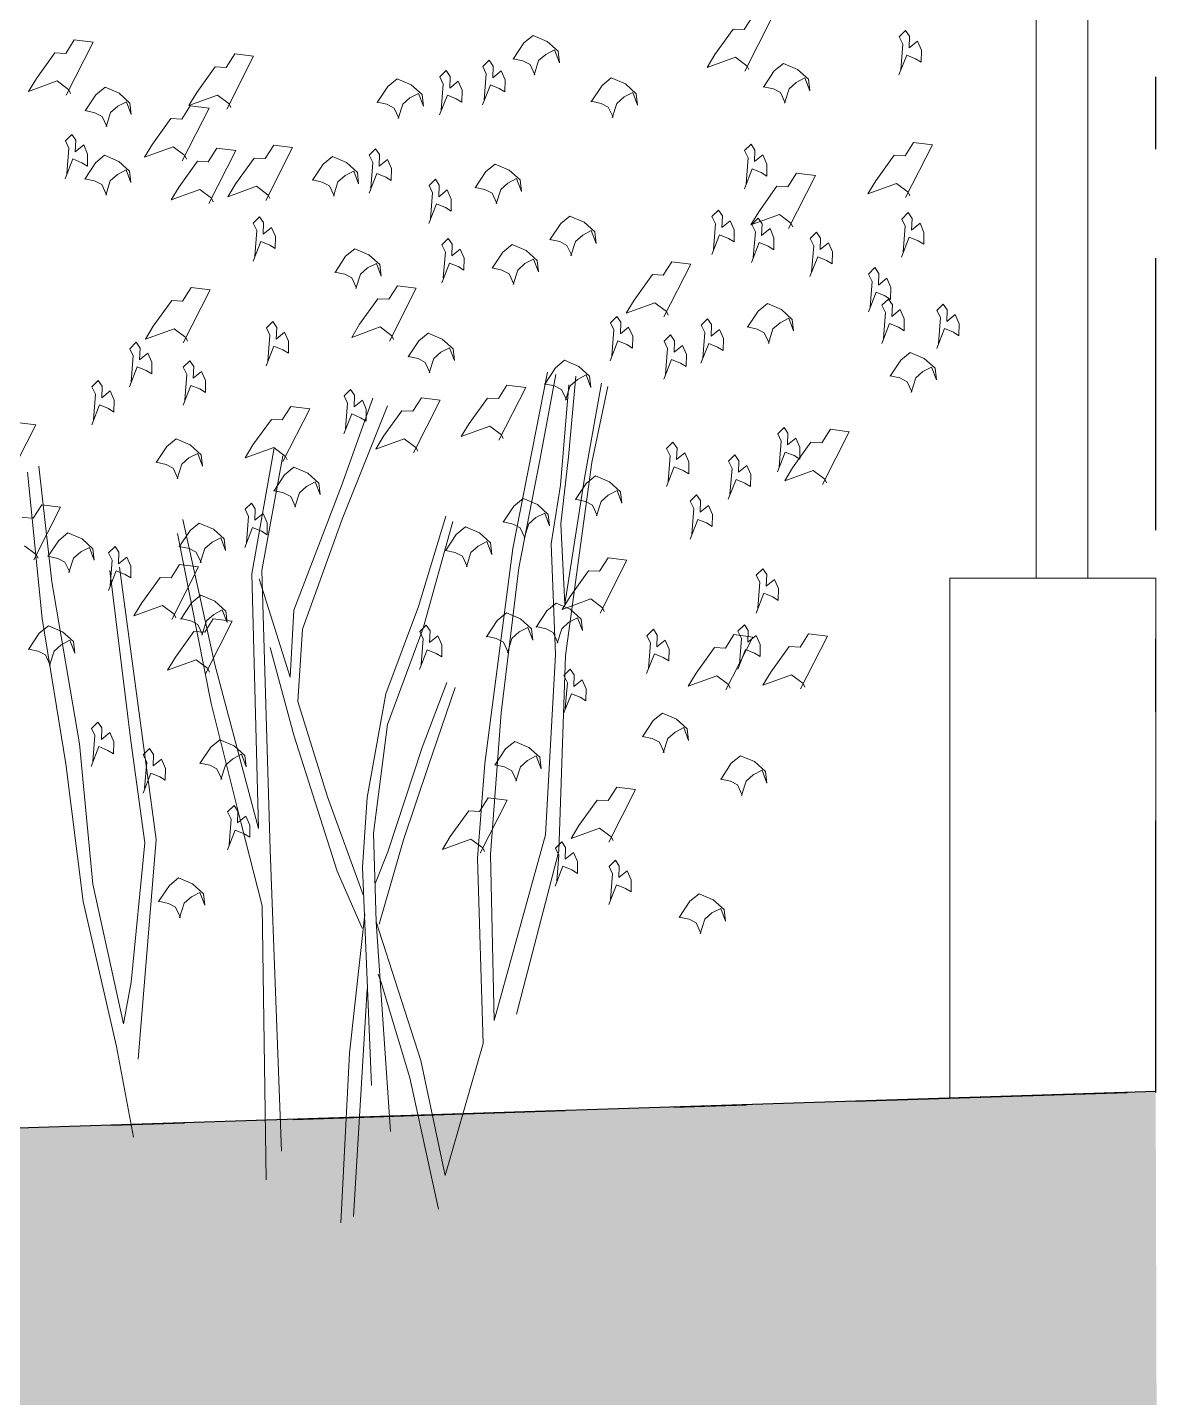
# Model space of a CAD drawing. Header units: millimetres. Extents: x 318905 to 439572, y -5133 to 105868.
# Drawn here: x 438150 to 439255, y -670 to 663 of the extents above; entities that cross this region are included whole.
import ezdxf

# ---------------------------------------------------------------- set-up
doc = ezdxf.new("R2010")
doc.units = ezdxf.units.MM
doc.header["$MEASUREMENT"] = 0
doc.linetypes.add('Axe', pattern=[546.805537, 264.583325, -105.833328, 70.555556, -105.833328])
doc.linetypes.add('Tiretet', pattern=[546.805537, 264.583325, -105.833328, 70.555556, -105.833328])
for name, color, linetype, lineweight in [('2D -  Dessin général_Stylo_No__1', 7, 'Continuous', 5), ('2D -  Dessin général_Stylo_No__141', 1, 'Continuous', 25), ('2D -  Dessin général_Stylo_No__21', 7, 'Continuous', 25), ('2D - Dessins placés (Géomètre)_Stylo_No__141', 1, 'Continuous', 25)]:
    doc.layers.add(name, color=color, linetype=linetype, lineweight=lineweight)
doc.layers.add('2D - Dessin général_Stylo_No__102', color=7, linetype='Continuous', lineweight=0, true_color=0xcccccc)
doc.layers.add('INTI_Agencement_Stylo_No__82', color=7, linetype='Continuous', lineweight=13, true_color=0xaaaaaa)

# ---------------------------------------------------------------- blocks, each defined once
blk = doc.blocks.new('haie[5]', base_point=(438117.3, -361.7))
at = {"layer": 'INTI_Agencement_Stylo_No__82', "linetype": 'Continuous'}
for p, q in [((438855.3, 673.8), (438847, 660.6)), ((438847.6, 620.1), (438873.7, 671.4)), ((438641.7, 655), (438632.7, 647.7)), ((438655.4, 649.2), (438641.7, 655)), ((438836.4, 661.1), (438818.5, 636.3)), ((438847, 660.6), (438836.4, 661.1)), ((439004, 659.7), (438997.7, 653.6)), ((438997.7, 653.6), (439001.2, 646.5)), ((439007.8, 654.1), (439004, 659.7)), ((439007.4, 642.8), (439007.8, 654.1)), ((438195.7, 650.7), (438187.3, 637.5)), ((438187.9, 596.9), (438214, 648.3)), ((438214, 648.3), (438195.7, 650.7)), ((438632.7, 647.7), (438622.3, 631.9)), ((438654.1, 636.5), (438662.6, 640.9)), ((438666, 639.6), (438655.4, 649.2)), ((438662.6, 640.9), (438667.3, 628.4)), ((438667.3, 628.4), (438666, 639.6)), ((439001.2, 646.5), (438999.2, 621.4)), ((439015.5, 649.4), (439007.4, 642.8)), ((439019.3, 640.6), (439015.5, 649.4)), ((439019.1, 628.9), (439019.3, 640.6)), ((438176.7, 638.1), (438158.8, 613.2)), ((438187.3, 637.5), (438176.7, 638.1)), ((438351.7, 637), (438343.3, 623.9)), ((438344, 583.3), (438370, 634.7)), ((438370, 634.7), (438351.7, 637)), ((438599.1, 630.8), (438592.9, 624.6)), ((438602.9, 625.1), (438599.1, 630.8)), ((438622.3, 631.9), (438622.3, 632.3)), ((438622.3, 632.3), (438631.9, 630.3)), ((438631.9, 630.3), (438638.8, 626.6)), ((438638.8, 626.6), (438643.4, 616.7)), ((438642.7, 616.3), (438647.1, 630.4)), ((438647.1, 630.4), (438654.1, 636.5)), ((438818.5, 636.3), (438810.9, 623.6)), ((438810.9, 623.6), (438838.7, 633.7)), ((438838.7, 633.7), (438850, 625.2)), ((438885.3, 627.7), (438876.3, 620.4)), ((438898.9, 621.9), (438885.3, 627.7)), ((438997.5, 616.6), (439005.1, 635.8)), ((439005.1, 635.8), (439013.7, 632.3)), ((439013.7, 632.3), (439019.1, 628.9)), ((438158.8, 613.2), (438151.2, 600.5)), ((438332.7, 624.5), (438314.9, 599.6)), ((438343.3, 623.9), (438332.7, 624.5)), ((438557.3, 620.7), (438551.1, 614.6)), ((438551.1, 614.6), (438554.5, 607.5)), ((438561.1, 615.1), (438557.3, 620.7)), ((438560.7, 603.8), (438561.1, 615.1)), ((438592.9, 624.6), (438596.3, 617.5)), ((438596.3, 617.5), (438594.3, 592.4)), ((438602.5, 613.8), (438602.9, 625.1)), ((438610.6, 620.4), (438602.5, 613.8)), ((438614.5, 611.6), (438610.6, 620.4)), ((438717.8, 613.6), (438708.8, 606.2)), ((438731.5, 607.8), (438717.8, 613.6)), ((438850, 625.2), (438851.7, 621.7)), ((438876.3, 620.4), (438865.8, 604.6)), ((438897.7, 609.1), (438906.1, 613.6)), ((438909.5, 612.3), (438898.9, 621.9)), ((438906.1, 613.6), (438910.8, 601.1)), ((438151.2, 600.5), (438179, 610.7)), ((438179, 610.7), (438190.3, 602.1)), ((438190.3, 602.1), (438192, 598.6)), ((438225.6, 604.6), (438216.6, 597.3)), ((438239.3, 598.8), (438225.6, 604.6)), ((438500.6, 605.4), (438490.2, 589.6)), ((438509.6, 612.8), (438500.6, 605.4)), ((438523.3, 607), (438509.6, 612.8)), ((438533.9, 597.4), (438523.3, 607)), ((438554.5, 607.5), (438552.5, 582.4)), ((438568.8, 610.4), (438560.7, 603.8)), ((438572.7, 601.6), (438568.8, 610.4)), ((438572.5, 589.9), (438572.7, 601.6)), ((438592.7, 587.6), (438600.2, 606.9)), ((438600.2, 606.9), (438608.9, 603.3)), ((438608.9, 603.3), (438614.3, 600)), ((438614.3, 600), (438614.5, 611.6)), ((438708.8, 606.2), (438698.4, 590.5)), ((438742.1, 598.2), (438731.5, 607.8)), ((438865.8, 604.6), (438865.8, 605)), ((438865.8, 605), (438875.4, 602.9)), ((438875.4, 602.9), (438882.4, 599.3)), ((438886.2, 589), (438890.7, 603)), ((438890.7, 603), (438897.7, 609.1)), ((438910.8, 601.1), (438909.5, 612.3)), ((438216.6, 597.3), (438206.2, 581.5)), ((438238, 586.1), (438246.5, 590.5)), ((438249.8, 589.2), (438239.3, 598.8)), ((438246.5, 590.5), (438251.1, 578)), ((438251.1, 578), (438249.8, 589.2)), ((438308.5, 586.6), (438300.1, 573.5)), ((438314.9, 599.6), (438307.2, 586.9)), ((438307.2, 586.9), (438335, 597)), ((438326.8, 584.3), (438308.5, 586.6)), ((438335, 597), (438346.3, 588.5)), ((438346.3, 588.5), (438348, 585)), ((438490.2, 589.6), (438490.2, 590.1)), ((438490.2, 590.1), (438499.7, 588)), ((438499.7, 588), (438506.7, 584.3)), ((438510.5, 574), (438515, 588)), ((438515, 588), (438522, 594.2)), ((438522, 594.2), (438530.5, 598.6)), ((438530.5, 598.6), (438535.1, 586.2)), ((438535.1, 586.2), (438533.9, 597.4)), ((438550.9, 577.6), (438558.4, 596.8)), ((438558.4, 596.8), (438567, 593.3)), ((438567, 593.3), (438572.5, 589.9)), ((438698.4, 590.5), (438698.4, 590.9)), ((438698.4, 590.9), (438707.9, 588.8)), ((438707.9, 588.8), (438714.9, 585.2)), ((438718.8, 574.9), (438723.2, 588.9)), ((438723.2, 588.9), (438730.2, 595.1)), ((438730.2, 595.1), (438738.7, 599.4)), ((438738.7, 599.4), (438743.4, 587)), ((438743.4, 587), (438742.1, 598.2)), ((438882.4, 599.3), (438887, 589.4)), ((438206.2, 581.5), (438206.2, 581.9)), ((438206.2, 581.9), (438215.7, 579.8)), ((438215.7, 579.8), (438222.7, 576.2)), ((438222.7, 576.2), (438227.3, 566.3)), ((438226.6, 565.9), (438231, 579.9)), ((438231, 579.9), (438238, 586.1)), ((438289.5, 574.1), (438271.6, 549.2)), ((438300.1, 573.5), (438289.5, 574.1)), ((438300.7, 533), (438326.8, 584.3)), ((438506.7, 584.3), (438511.3, 574.4)), ((438714.9, 585.2), (438719.5, 575.3)), ((438193.2, 558.7), (438187, 552.5)), ((438187, 552.5), (438190.4, 545.4)), ((438197.1, 553), (438193.2, 558.7)), ((438196.6, 541.8), (438197.1, 553)), ((438204.8, 548.4), (438196.6, 541.8)), ((438208.6, 539.5), (438204.8, 548.4)), ((438271.6, 549.2), (438264, 536.5)), ((438264, 536.5), (438291.8, 546.7)), ((438291.8, 546.7), (438303.1, 538.2)), ((438389.6, 548.2), (438381.3, 535.1)), ((438407.9, 545.9), (438389.6, 548.2)), ((438853.7, 549.1), (438847.4, 542.9)), ((438857.5, 543.4), (438853.7, 549.1)), ((439011.8, 550.9), (439003.4, 537.8)), ((439004, 497.2), (439030.1, 548.6)), ((439030.1, 548.6), (439011.8, 550.9)), ((438186.8, 515.5), (438194.3, 534.8)), ((438190.4, 545.4), (438188.4, 520.3)), ((438194.3, 534.8), (438203, 531.2)), ((438208.4, 527.9), (438208.6, 539.5)), ((438225.2, 538.4), (438216.2, 531)), ((438238.9, 532.5), (438225.2, 538.4)), ((438303.1, 538.2), (438304.8, 534.6)), ((438334.4, 545.2), (438326, 532.1)), ((438326.6, 491.5), (438352.7, 542.9)), ((438352.7, 542.9), (438334.4, 545.2)), ((438370.6, 535.6), (438352.8, 510.8)), ((438381.3, 535.1), (438370.6, 535.6)), ((438381.9, 494.5), (438407.9, 545.9)), ((438446.6, 537.2), (438437.6, 529.9)), ((438460.3, 531.4), (438446.6, 537.2)), ((438488.7, 544.6), (438482.5, 538.5)), ((438482.5, 538.5), (438485.9, 531.4)), ((438492.5, 539), (438488.7, 544.6)), ((438492.1, 527.7), (438492.5, 539)), ((438500.3, 534.4), (438492.1, 527.7)), ((438504.1, 525.5), (438500.3, 534.4)), ((438847.4, 542.9), (438850.9, 535.8)), ((438850.9, 535.8), (438848.9, 510.7)), ((438857.1, 532.2), (438857.5, 543.4)), ((438865.2, 538.8), (438857.1, 532.2)), ((438869.1, 529.9), (438865.2, 538.8)), ((438992.8, 538.4), (438974.9, 513.5)), ((439003.4, 537.8), (438992.8, 538.4)), ((438203, 531.2), (438208.4, 527.9)), ((438216.2, 531), (438205.8, 515.3)), ((438230.6, 513.6), (438237.6, 519.8)), ((438237.6, 519.8), (438246.1, 524.2)), ((438249.5, 523), (438238.9, 532.5)), ((438246.1, 524.2), (438250.8, 511.8)), ((438250.8, 511.8), (438249.5, 523)), ((438315.4, 532.6), (438297.5, 507.8)), ((438326, 532.1), (438315.4, 532.6)), ((438437.6, 529.9), (438427.2, 514.1)), ((438459, 518.6), (438467.5, 523.1)), ((438470.9, 521.8), (438460.3, 531.4)), ((438467.5, 523.1), (438472.1, 510.6)), ((438472.1, 510.6), (438470.9, 521.8)), ((438482.3, 501.5), (438489.8, 520.8)), ((438485.9, 531.4), (438483.9, 506.3)), ((438489.8, 520.8), (438498.5, 517.2)), ((438503.9, 513.9), (438504.1, 525.5)), ((438595.9, 522.6), (438585.5, 506.8)), ((438604.9, 529.9), (438595.9, 522.6)), ((438618.6, 524), (438604.9, 529.9)), ((438629.2, 514.4), (438618.6, 524)), ((438847.3, 505.9), (438854.8, 525.2)), ((438854.8, 525.2), (438863.4, 521.6)), ((438863.4, 521.6), (438868.9, 518.2)), ((438868.9, 518.2), (438869.1, 529.9)), ((438897.9, 520.9), (438889.6, 507.8)), ((438916.2, 518.6), (438897.9, 520.9)), ((438205.8, 515.3), (438205.8, 515.6)), ((438205.8, 515.6), (438215.3, 513.6)), ((438215.3, 513.6), (438222.3, 509.9)), ((438222.3, 509.9), (438226.9, 500)), ((438226.2, 499.6), (438230.6, 513.6)), ((438297.5, 507.8), (438289.9, 495.1)), ((438352.8, 510.8), (438345.1, 498)), ((438345.1, 498), (438372.9, 508.2)), ((438372.9, 508.2), (438384.2, 499.7)), ((438427.2, 514.1), (438427.2, 514.5)), ((438427.2, 514.5), (438436.7, 512.4)), ((438436.7, 512.4), (438443.7, 508.8)), ((438443.7, 508.8), (438448.3, 498.9)), ((438447.6, 498.5), (438452, 512.5)), ((438452, 512.5), (438459, 518.6)), ((438498.5, 517.2), (438503.9, 513.9)), ((438546.8, 515), (438540.6, 508.9)), ((438540.6, 508.9), (438544, 501.8)), ((438550.6, 509.4), (438546.8, 515)), ((438550.2, 498.1), (438550.6, 509.4)), ((438585.5, 506.8), (438585.5, 507.2)), ((438585.5, 507.2), (438595, 505.1)), ((438610.3, 505.1), (438617.3, 511.3)), ((438617.3, 511.3), (438625.8, 515.7)), ((438625.8, 515.7), (438630.5, 503.3)), ((438630.5, 503.3), (438629.2, 514.4)), ((438878.9, 508.3), (438861.1, 483.5)), ((438889.6, 507.8), (438878.9, 508.3)), ((438890.2, 467.2), (438916.2, 518.6)), ((438974.9, 513.5), (438967.3, 500.8)), ((438967.3, 500.8), (438995.1, 510.9)), ((438995.1, 510.9), (439006.4, 502.4)), ((438289.9, 495.1), (438317.7, 505.2)), ((438317.7, 505.2), (438329, 496.7)), ((438329, 496.7), (438330.7, 493.2)), ((438384.2, 499.7), (438385.9, 496.2)), ((438544, 501.8), (438542, 476.7)), ((438558.3, 504.7), (438550.2, 498.1)), ((438562.2, 495.8), (438558.3, 504.7)), ((438562, 484.2), (438562.2, 495.8)), ((438595, 505.1), (438602, 501.5)), ((438602, 501.5), (438606.6, 491.5)), ((438605.9, 491.1), (438610.3, 505.1)), ((439006.4, 502.4), (439008.1, 498.8)), ((438540.4, 471.9), (438547.9, 491.1)), ((438547.9, 491.1), (438556.6, 487.6)), ((438556.6, 487.6), (438562, 484.2)), ((438822, 485), (438815.7, 478.9)), ((438825.8, 479.4), (438822, 485)), ((438861.1, 483.5), (438853.4, 470.8)), ((438853.4, 470.8), (438881.2, 480.9)), ((438881.2, 480.9), (438892.5, 472.4)), ((439006.4, 482.6), (439000.2, 476.4)), ((439010.2, 476.9), (439006.4, 482.6)), ((438375.9, 478.5), (438369.7, 472.3)), ((438369.7, 472.3), (438373.1, 465.3)), ((438379.8, 472.9), (438375.9, 478.5)), ((438379.4, 461.6), (438379.8, 472.9)), ((438387.5, 468.2), (438379.4, 461.6)), ((438391.3, 459.3), (438387.5, 468.2)), ((438668.6, 472), (438658.2, 456.2)), ((438677.6, 479.3), (438668.6, 472)), ((438691.3, 473.4), (438677.6, 479.3)), ((438701.8, 463.8), (438691.3, 473.4)), ((438815.7, 478.9), (438819.2, 471.8)), ((438819.2, 471.8), (438817.2, 446.7)), ((438825.4, 468.1), (438825.8, 479.4)), ((438833.5, 474.7), (438825.4, 468.1)), ((438837.3, 465.9), (438833.5, 474.7)), ((438860.6, 477.3), (438854.4, 471.2)), ((438854.4, 471.2), (438857.9, 464.1)), ((438864.4, 471.8), (438860.6, 477.3)), ((438864, 460.5), (438864.4, 471.8)), ((438872.2, 467.1), (438864, 460.5)), ((438876, 458.2), (438872.2, 467.1)), ((438892.5, 472.4), (438894.2, 468.8)), ((439000.2, 476.4), (439003.6, 469.4)), ((439003.6, 469.4), (439001.6, 444.3)), ((439009.8, 465.7), (439010.2, 476.9)), ((439018, 472.3), (439009.8, 465.7)), ((439021.8, 463.4), (439018, 472.3)), ((438369.5, 435.4), (438377.1, 454.6)), ((438373.1, 465.3), (438371.1, 440.2)), ((438377.1, 454.6), (438385.7, 451.1)), ((438391.1, 447.7), (438391.3, 459.3)), ((438559.3, 457.6), (438553, 451.4)), ((438563.1, 451.9), (438559.3, 457.6)), ((438658.2, 456.2), (438658.1, 456.5)), ((438658.1, 456.5), (438667.7, 454.5)), ((438667.7, 454.5), (438674.7, 450.8)), ((438678.5, 440.5), (438683, 454.5)), ((438683, 454.5), (438690, 460.7)), ((438690, 460.7), (438698.4, 465.1)), ((438698.4, 465.1), (438703.1, 452.7)), ((438703.1, 452.7), (438701.8, 463.8)), ((438815.5, 441.9), (438823.1, 461.1)), ((438823.1, 461.1), (438831.7, 457.6)), ((438831.7, 457.6), (438837.2, 454.3)), ((438837.2, 454.3), (438837.3, 465.9)), ((438854.2, 434.2), (438861.7, 453.5)), ((438857.9, 464.1), (438855.8, 439)), ((438861.7, 453.5), (438870.4, 449.9)), ((438875.8, 446.5), (438876, 458.2)), ((438917.4, 463.6), (438911.2, 457.4)), ((438911.2, 457.4), (438914.6, 450.3)), ((438921.3, 457.9), (438917.4, 463.6)), ((438920.8, 446.6), (438921.3, 457.9)), ((438929, 453.2), (438920.8, 446.6)), ((438932.8, 444.4), (438929, 453.2)), ((439000, 439.4), (439007.5, 458.7)), ((439007.5, 458.7), (439016.2, 455.2)), ((439016.2, 455.2), (439021.6, 451.8)), ((439021.6, 451.8), (439021.8, 463.4)), ((438385.7, 451.1), (438391.1, 447.7)), ((438459.5, 440.2), (438449.2, 424.4)), ((438468.5, 447.5), (438459.5, 440.2)), ((438482.2, 441.7), (438468.5, 447.5)), ((438492.8, 432.1), (438482.2, 441.7)), ((438553, 451.4), (438556.5, 444.3)), ((438556.5, 444.3), (438554.5, 419.2)), ((438562.7, 440.6), (438563.1, 451.9)), ((438570.8, 447.2), (438562.7, 440.6)), ((438574.6, 438.4), (438570.8, 447.2)), ((438612.3, 444.2), (438601.9, 428.5)), ((438621.3, 451.6), (438612.3, 444.2)), ((438635, 445.8), (438621.3, 451.6)), ((438645.6, 436.2), (438635, 445.8)), ((438674.7, 450.8), (438679.3, 440.9)), ((438870.4, 449.9), (438875.8, 446.5)), ((438914.6, 450.3), (438912.6, 425.2)), ((438932.6, 432.7), (438932.8, 444.4)), ((438473.9, 422.8), (438480.9, 428.9)), ((438480.9, 428.9), (438489.4, 433.3)), ((438489.4, 433.3), (438494.1, 420.9)), ((438494.1, 420.9), (438492.8, 432.1)), ((438552.9, 414.4), (438560.4, 433.6)), ((438560.4, 433.6), (438569, 430.1)), ((438569, 430.1), (438574.5, 426.8)), ((438574.5, 426.8), (438574.6, 438.4)), ((438601.9, 428.5), (438601.9, 428.9)), ((438601.9, 428.9), (438611.5, 426.8)), ((438611.5, 426.8), (438618.4, 423.1)), ((438622.3, 412.8), (438626.8, 426.8)), ((438626.8, 426.8), (438633.8, 433)), ((438633.8, 433), (438642.3, 437.4)), ((438642.3, 437.4), (438646.9, 425)), ((438646.9, 425), (438645.6, 436.2)), ((438776.8, 434.9), (438768.4, 421.8)), ((438769, 381.2), (438795.1, 432.6)), ((438795.1, 432.6), (438776.8, 434.9)), ((438911, 420.4), (438918.5, 439.6)), ((438918.5, 439.6), (438927.2, 436.1)), ((438927.2, 436.1), (438932.6, 432.7)), ((438974.2, 429.1), (438968, 422.9)), ((438978, 423.4), (438974.2, 429.1)), ((438449.2, 424.4), (438449.1, 424.8)), ((438449.1, 424.8), (438458.7, 422.7)), ((438458.7, 422.7), (438465.6, 419.1)), ((438465.6, 419.1), (438470.2, 409.2)), ((438469.5, 408.7), (438473.9, 422.8)), ((438618.4, 423.1), (438623.1, 413.2)), ((438757.8, 422.3), (438739.9, 397.5)), ((438768.4, 421.8), (438757.8, 422.3)), ((438968, 422.9), (438971.4, 415.8)), ((438971.4, 415.8), (438969.4, 390.7)), ((438977.6, 412.2), (438978, 423.4)), ((438985.7, 418.8), (438977.6, 412.2)), ((438989.6, 409.9), (438985.7, 418.8)), ((438309.4, 409.7), (438301, 396.6)), ((438301.6, 356), (438327.7, 407.4)), ((438327.7, 407.4), (438309.4, 409.7)), ((438509.8, 411.4), (438501.5, 398.3)), ((438502.1, 357.7), (438528.1, 409.1)), ((438528.1, 409.1), (438509.8, 411.4)), ((438967.8, 386), (438975.3, 405.2)), ((438975.3, 405.2), (438983.9, 401.6)), ((438983.9, 401.6), (438989.4, 398.2)), ((438989.4, 398.2), (438989.6, 409.9)), ((438290.4, 397.1), (438272.5, 372.3)), ((438301, 396.6), (438290.4, 397.1)), ((438490.9, 398.8), (438473, 374)), ((438501.5, 398.3), (438490.9, 398.8)), ((438739.9, 397.5), (438732.3, 384.8)), ((438732.3, 384.8), (438760.1, 394.9)), ((438760.1, 394.9), (438771.4, 386.4)), ((438860.6, 386.9), (438850.2, 371.1)), ((438869.6, 394.2), (438860.6, 386.9)), ((438883.2, 388.3), (438869.6, 394.2)), ((438893.8, 378.8), (438883.2, 388.3)), ((438987.3, 398.6), (438981, 392.5)), ((438981, 392.5), (438984.5, 385.4)), ((438991.1, 393), (438987.3, 398.6)), ((438990.7, 381.7), (438991.1, 393)), ((438998.8, 388.3), (438990.7, 381.7)), ((439002.7, 379.4), (438998.8, 388.3)), ((439040.6, 393.7), (439034.4, 387.5)), ((439034.4, 387.5), (439037.8, 380.5)), ((439044.5, 388.1), (439040.6, 393.7)), ((439044.1, 376.8), (439044.5, 388.1)), ((438388.7, 376.6), (438382.5, 370.5)), ((438392.5, 371), (438388.7, 376.6)), ((438473, 374), (438465.4, 361.2)), ((438723.2, 381.7), (438717, 375.5)), ((438717, 375.5), (438720.4, 368.5)), ((438727, 376.1), (438723.2, 381.7)), ((438726.6, 364.8), (438727, 376.1)), ((438771.4, 386.4), (438773.1, 382.9)), ((438811.5, 379.3), (438805.2, 373.1)), ((438805.2, 373.1), (438808.7, 366.1)), ((438815.3, 373.7), (438811.5, 379.3)), ((438814.9, 362.4), (438815.3, 373.7)), ((438875, 369.5), (438881.9, 375.6)), ((438881.9, 375.6), (438890.4, 380)), ((438890.4, 380), (438895.1, 367.6)), ((438895.1, 367.6), (438893.8, 378.8)), ((438980.9, 355.5), (438988.4, 374.7)), ((438984.5, 385.4), (438982.5, 360.3)), ((438988.4, 374.7), (438997, 371.2)), ((439002.5, 367.8), (439002.7, 379.4)), ((439037.8, 380.5), (439035.8, 355.4)), ((439052.2, 383.4), (439044.1, 376.8)), ((439056, 374.5), (439052.2, 383.4)), ((439055.8, 362.9), (439056, 374.5)), ((438272.5, 372.3), (438264.9, 359.6)), ((438264.9, 359.6), (438292.7, 369.7)), ((438292.7, 369.7), (438304, 361.2)), ((438304, 361.2), (438305.7, 357.6)), ((438382.5, 370.5), (438385.9, 363.4)), ((438385.9, 363.4), (438383.9, 338.3)), ((438392.1, 359.7), (438392.5, 371)), ((438400.2, 366.3), (438392.1, 359.7)), ((438404.1, 357.5), (438400.2, 366.3)), ((438465.4, 361.2), (438493.1, 371.4)), ((438493.1, 371.4), (438504.5, 362.9)), ((438504.5, 362.9), (438506.2, 359.3)), ((438539.8, 365.4), (438530.7, 358)), ((438553.4, 359.5), (438539.8, 365.4)), ((438720.4, 368.5), (438718.4, 343.3)), ((438734.7, 371.3), (438726.6, 364.8)), ((438738.6, 362.5), (438734.7, 371.3)), ((438738.4, 350.9), (438738.6, 362.5)), ((438775.4, 363.7), (438769.2, 357.6)), ((438779.2, 358.1), (438775.4, 363.7)), ((438808.7, 366.1), (438806.7, 341)), ((438823, 369), (438814.9, 362.4)), ((438826.9, 360.2), (438823, 369)), ((438826.7, 348.5), (438826.9, 360.2)), ((438850.2, 371.1), (438850.1, 371.4)), ((438850.1, 371.4), (438859.7, 369.4)), ((438859.7, 369.4), (438866.6, 365.7)), ((438866.6, 365.7), (438871.2, 355.8)), ((438870.5, 355.4), (438875, 369.5)), ((438997, 371.2), (439002.5, 367.8)), ((439034.2, 350.6), (439041.7, 369.8)), ((439041.7, 369.8), (439050.4, 366.3)), ((439050.4, 366.3), (439055.8, 362.9)), ((438255.8, 356.5), (438249.6, 350.3)), ((438249.6, 350.3), (438253, 343.3)), ((438259.6, 350.8), (438255.8, 356.5)), ((438259.2, 339.6), (438259.6, 350.8)), ((438382.3, 333.5), (438389.8, 352.7)), ((438389.8, 352.7), (438398.5, 349.2)), ((438398.5, 349.2), (438403.9, 345.9)), ((438403.9, 345.9), (438404.1, 357.5)), ((438530.7, 358), (438520.4, 342.3)), ((438545.2, 340.7), (438552.2, 346.8)), ((438552.2, 346.8), (438560.6, 351.2)), ((438564, 350), (438553.4, 359.5)), ((438560.6, 351.2), (438565.3, 338.8)), ((438565.3, 338.8), (438564, 350)), ((438716.8, 338.5), (438724.3, 357.8)), ((438724.3, 357.8), (438733, 354.3)), ((438733, 354.3), (438738.4, 350.9)), ((438769.2, 357.6), (438772.6, 350.5)), ((438772.6, 350.5), (438770.6, 325.4)), ((438778.8, 346.8), (438779.2, 358.1)), ((438786.9, 353.4), (438778.8, 346.8)), ((438790.8, 344.6), (438786.9, 353.4)), ((438805, 336.2), (438812.6, 355.4)), ((438812.6, 355.4), (438821.2, 351.9)), ((438821.2, 351.9), (438826.7, 348.5)), ((439008.4, 346.6), (438999.3, 339.3)), ((439022.1, 340.8), (439008.4, 346.6)), ((438253, 343.3), (438251, 318.1)), ((438267.3, 346.1), (438259.2, 339.6)), ((438271.2, 337.3), (438267.3, 346.1)), ((438271, 325.7), (438271.2, 337.3)), ((438308, 338.5), (438301.7, 332.4)), ((438311.8, 332.9), (438308, 338.5)), ((438520.4, 342.3), (438520.3, 342.6)), ((438520.3, 342.6), (438529.9, 340.6)), ((438529.9, 340.6), (438536.9, 337)), ((438536.9, 337), (438541.5, 327)), ((438540.7, 326.7), (438545.2, 340.7)), ((438672.4, 339), (438663.4, 331.6)), ((438686.1, 333.1), (438672.4, 339)), ((438769, 320.6), (438776.5, 339.8)), ((438776.5, 339.8), (438785.2, 336.3)), ((438785.2, 336.3), (438790.6, 333)), ((438790.6, 333), (438790.8, 344.6)), ((438999.3, 339.3), (438989, 323.5)), ((439032.6, 331.2), (439022.1, 340.8)), ((438249.4, 313.3), (438256.9, 332.5)), ((438256.9, 332.5), (438265.5, 329)), ((438265.5, 329), (438271, 325.7)), ((438301.7, 332.4), (438305.2, 325.3)), ((438305.2, 325.3), (438303.2, 300.2)), ((438311.4, 321.6), (438311.8, 332.9)), ((438319.5, 328.2), (438311.4, 321.6)), ((438323.4, 319.3), (438319.5, 328.2)), ((438655.7, 327.4), (438622.2, 155.9)), ((438648.6, 243.5), (438664, 325.1)), ((438663.4, 331.6), (438653.1, 315.8)), ((438676.2, 245), (438683.4, 323.5)), ((438677.9, 314.2), (438684.8, 320.4)), ((438684.8, 320.4), (438693.3, 324.8)), ((438696.7, 323.5), (438686.1, 333.1)), ((438693.3, 324.8), (438698, 312.4)), ((438698, 312.4), (438696.7, 323.5)), ((438989, 323.5), (438989, 323.9)), ((438989, 323.9), (438998.5, 321.8)), ((438998.5, 321.8), (439005.5, 318.2)), ((439009.3, 307.8), (439013.8, 321.9)), ((439013.8, 321.9), (439020.8, 328)), ((439020.8, 328), (439029.3, 332.4)), ((439029.3, 332.4), (439033.9, 320)), ((439033.9, 320), (439032.6, 331.2)), ((438219, 319.5), (438212.8, 313.3)), ((438212.8, 313.3), (438216.2, 306.2)), ((438222.8, 313.8), (438219, 319.5)), ((438222.4, 302.5), (438222.8, 313.8)), ((438230.5, 309.2), (438222.4, 302.5)), ((438234.4, 300.3), (438230.5, 309.2)), ((438301.6, 295.4), (438309.1, 314.6)), ((438309.1, 314.6), (438317.7, 311.1)), ((438317.7, 311.1), (438323.2, 307.7)), ((438323.2, 307.7), (438323.4, 319.3)), ((438464.2, 310.6), (438458, 304.5)), ((438468.1, 305), (438464.2, 310.6)), ((438616.3, 314.9), (438608, 301.8)), ((438608.6, 261.2), (438634.6, 312.6)), ((438634.6, 312.6), (438616.3, 314.9)), ((438653.1, 315.8), (438653, 316.2)), ((438653, 316.2), (438662.6, 314.1)), ((438662.6, 314.1), (438669.5, 310.5)), ((438676.6, 315), (438668.3, 217.6)), ((438669.5, 310.5), (438674.1, 300.6)), ((438673.4, 300.2), (438677.9, 314.2)), ((438708.3, 316.7), (438691.7, 224.3)), ((438698.8, 239.6), (438714.6, 313.5)), ((439005.5, 318.2), (439010.1, 308.3)), ((438212.6, 276.3), (438220.1, 295.6)), ((438216.2, 306.2), (438214.2, 281.1)), ((438220.1, 295.6), (438228.8, 292)), ((438234.2, 288.7), (438234.4, 300.3)), ((438406.3, 294.2), (438397.9, 281.1)), ((438424.6, 291.9), (438406.3, 294.2)), ((438486.1, 302.1), (438455.6, 216.9)), ((438456, 184.6), (438500.1, 294.8)), ((438458, 304.5), (438461.4, 297.4)), ((438461.4, 297.4), (438459.4, 272.3)), ((438467.7, 293.7), (438468.1, 305)), ((438475.8, 300.3), (438467.7, 293.7)), ((438479.6, 291.4), (438475.8, 300.3)), ((438533.3, 302.6), (438524.9, 289.5)), ((438525.5, 248.9), (438551.5, 300.3)), ((438551.5, 300.3), (438533.3, 302.6)), ((438597.3, 302.3), (438579.5, 277.5)), ((438608, 301.8), (438597.3, 302.3)), ((438228.8, 292), (438234.2, 288.7)), ((438387.3, 281.6), (438369.4, 256.8)), ((438397.9, 281.1), (438387.3, 281.6)), ((438398.5, 240.5), (438424.6, 291.9)), ((438457.8, 267.5), (438465.4, 286.8)), ((438465.4, 286.8), (438474, 283.2)), ((438474, 283.2), (438479.4, 279.8)), ((438479.4, 279.8), (438479.6, 291.4)), ((438514.3, 290), (438496.4, 265.2)), ((438524.9, 289.5), (438514.3, 290)), ((438132.2, 224.7), (438158.2, 276.1)), ((438158.2, 276.1), (438139.9, 278.4)), ((438579.5, 277.5), (438571.8, 264.8)), ((438571.8, 264.8), (438599.6, 274.9)), ((438599.6, 274.9), (438610.9, 266.4)), ((438885.8, 273.7), (438879.6, 267.6)), ((438879.6, 267.6), (438883, 260.5)), ((438889.6, 268.1), (438885.8, 273.7)), ((438889.2, 256.8), (438889.6, 268.1)), ((438930.9, 271.9), (438922.5, 258.8)), ((438923.2, 218.2), (438949.2, 269.6)), ((438949.2, 269.6), (438930.9, 271.9)), ((438285.8, 255.2), (438275.4, 239.5)), ((438294.8, 262.6), (438285.8, 255.2)), ((438308.5, 256.7), (438294.8, 262.6)), ((438319, 247.2), (438308.5, 256.7)), ((438369.4, 256.8), (438361.8, 244.1)), ((438361.8, 244.1), (438389.6, 254.2)), ((438390.1, 253.8), (438368.4, 131.4)), ((438389.6, 254.2), (438400.9, 245.6)), ((438496.4, 265.2), (438488.8, 252.5)), ((438488.8, 252.5), (438516.5, 262.6)), ((438516.5, 262.6), (438527.8, 254.1)), ((438527.8, 254.1), (438529.6, 250.6)), ((438610.9, 266.4), (438612.7, 262.8)), ((438777.8, 259.3), (438771.6, 253.2)), ((438771.6, 253.2), (438775.1, 246.1)), ((438781.7, 253.7), (438777.8, 259.3)), ((438781.3, 242.5), (438781.7, 253.7)), ((438883, 260.5), (438881, 235.4)), ((438897.3, 263.4), (438889.2, 256.8)), ((438911.9, 259.4), (438894, 234.5)), ((438901.2, 254.6), (438897.3, 263.4)), ((438901, 242.9), (438901.2, 254.6)), ((438922.5, 258.8), (438911.9, 259.4)), ((438275.4, 239.5), (438275.4, 239.9)), ((438275.4, 239.9), (438284.9, 237.8)), ((438300.2, 237.9), (438307.2, 244)), ((438307.2, 244), (438315.7, 248.4)), ((438315.7, 248.4), (438320.3, 236)), ((438320.3, 236), (438319, 247.2)), ((438378, 134.6), (438398.5, 246.2)), ((438400.9, 245.6), (438402.6, 242.1)), ((438628, 137.3), (438648.6, 243.5)), ((438668.8, 179.9), (438676.2, 245)), ((438775.1, 246.1), (438773, 221)), ((438789.4, 249.1), (438781.3, 242.5)), ((438793.2, 240.2), (438789.4, 249.1)), ((438793.1, 228.6), (438793.2, 240.2)), ((438838, 247), (438831.7, 240.9)), ((438831.7, 240.9), (438835.2, 233.8)), ((438841.8, 241.4), (438838, 247)), ((438841.4, 230.1), (438841.8, 241.4)), ((438879.4, 230.6), (438886.9, 249.8)), ((438886.9, 249.8), (438895.5, 246.3)), ((438895.5, 246.3), (438901, 242.9)), ((438150.1, 230.1), (438164.5, 88)), ((438173.7, 123.6), (438161.1, 236)), ((438284.9, 237.8), (438291.9, 234.1)), ((438291.9, 234.1), (438296.5, 224.2)), ((438295.7, 223.8), (438300.2, 237.9)), ((438400.1, 227.6), (438389.7, 211.8)), ((438409.1, 235), (438400.1, 227.6)), ((438422.8, 229.1), (438409.1, 235)), ((438433.3, 219.5), (438422.8, 229.1)), ((438673.4, 51.9), (438698.8, 239.6)), ((438702.5, 226.6), (438693.5, 219.2)), ((438716.2, 220.7), (438702.5, 226.6)), ((438771.4, 216.2), (438779, 235.5)), ((438779, 235.5), (438787.6, 231.9)), ((438787.6, 231.9), (438793.1, 228.6)), ((438835.2, 233.8), (438833.2, 208.7)), ((438849.5, 236.7), (438841.4, 230.1)), ((438853.4, 227.8), (438849.5, 236.7)), ((438853.2, 216.2), (438853.4, 227.8)), ((438894, 234.5), (438886.4, 221.8)), ((438886.4, 221.8), (438914.2, 231.9)), ((438914.2, 231.9), (438925.5, 223.4)), ((438455.6, 216.9), (438409, 95.9)), ((438414.5, 210.2), (438421.5, 216.4)), ((438421.5, 216.4), (438430, 220.8)), ((438430, 220.8), (438434.6, 208.4)), ((438434.6, 208.4), (438433.3, 219.5)), ((438668.3, 217.6), (438659.4, 160.6)), ((438691.7, 224.3), (438672.7, 102)), ((438693.5, 219.2), (438683.1, 203.5)), ((438726.8, 211.1), (438716.2, 220.7)), ((438831.6, 203.9), (438839.1, 223.1)), ((438839.1, 223.1), (438847.7, 219.6)), ((438847.7, 219.6), (438853.2, 216.2)), ((438925.5, 223.4), (438927.2, 219.9)), ((438367.9, 200.2), (438361.7, 194.1)), ((438371.7, 194.6), (438367.9, 200.2)), ((438389.7, 211.8), (438389.7, 212.3)), ((438389.7, 212.3), (438399.2, 210.2)), ((438399.2, 210.2), (438406.1, 206.5)), ((438406.1, 206.5), (438410.8, 196.6)), ((438410, 196.2), (438414.5, 210.2)), ((438632.2, 204.6), (438623.2, 197.3)), ((438645.9, 198.8), (438632.2, 204.6)), ((438683.1, 203.5), (438683.1, 203.9)), ((438683.1, 203.9), (438692.6, 201.8)), ((438692.6, 201.8), (438699.6, 198.1)), ((438703.4, 187.9), (438707.9, 201.8)), ((438707.9, 201.8), (438714.9, 208)), ((438714.9, 208), (438723.4, 212.4)), ((438723.4, 212.4), (438728.1, 200)), ((438728.1, 200), (438726.8, 211.1)), ((438800.8, 208.2), (438794.5, 202)), ((438794.5, 202), (438798, 195)), ((438804.6, 202.6), (438800.8, 208.2)), ((438804.2, 191.3), (438804.6, 202.6)), ((438164.1, 198.6), (438155.7, 185.5)), ((438156.4, 144.9), (438182.4, 196.2)), ((438182.4, 196.2), (438164.1, 198.6)), ((438361.7, 194.1), (438365.1, 187)), ((438365.1, 187), (438363.1, 161.9)), ((438371.3, 183.4), (438371.7, 194.6)), ((438379.4, 189.9), (438371.3, 183.4)), ((438383.3, 181.1), (438379.4, 189.9)), ((438556.8, 187.3), (438530.5, 99.7)), ((438623.2, 197.3), (438612.8, 181.5)), ((438644.6, 186), (438653.1, 190.4)), ((438656.4, 189.2), (438645.9, 198.8)), ((438653.1, 190.4), (438657.8, 178)), ((438657.8, 178), (438656.4, 189.2)), ((438699.6, 198.1), (438704.2, 188.2)), ((438798, 195), (438796, 169.8)), ((438812.3, 197.9), (438804.2, 191.3)), ((438816.1, 189), (438812.3, 197.9)), ((438815.9, 177.4), (438816.1, 189)), ((438155.7, 185.5), (438145.1, 186)), ((438308.2, 173.4), (438297.8, 157.6)), ((438332.3, 43.2), (438301.3, 184.3)), ((438317.2, 180.7), (438308.2, 173.4)), ((438330.9, 174.8), (438317.2, 180.7)), ((438341.5, 165.3), (438330.9, 174.8)), ((438361.5, 157.1), (438369, 176.3)), ((438369, 176.3), (438377.6, 172.8)), ((438383.1, 169.4), (438383.3, 181.1)), ((438417.5, 77.4), (438456, 184.6)), ((438534.9, 78.4), (438563.8, 182.3)), ((438576, 176.9), (438567, 169.6)), ((438589.7, 171.1), (438576, 176.9)), ((438612.8, 181.5), (438612.8, 181.9)), ((438612.8, 181.9), (438622.4, 179.8)), ((438622.4, 179.8), (438629.3, 176.2)), ((438629.3, 176.2), (438633.9, 166.3)), ((438633.2, 165.9), (438637.6, 179.9)), ((438637.6, 179.9), (438644.6, 186)), ((438672.7, 102), (438668.8, 179.9)), ((438794.4, 165.1), (438801.9, 184.3)), ((438801.9, 184.3), (438810.5, 180.8)), ((438810.5, 180.8), (438815.9, 177.4)), ((438180.5, 163.9), (438170.1, 148.1)), ((438189.5, 171.2), (438180.5, 163.9)), ((438203.2, 165.4), (438189.5, 171.2)), ((438213.8, 155.8), (438203.2, 165.4)), ((438296, 170.6), (438328.7, 5.3)), ((438322.7, 156), (438329.7, 162.1)), ((438329.7, 162.1), (438338.2, 166.5)), ((438338.2, 166.5), (438342.8, 154.1)), ((438342.8, 154.1), (438341.5, 165.3)), ((438377.6, 172.8), (438383.1, 169.4)), ((438567, 169.6), (438556.6, 153.8)), ((438588.4, 158.4), (438596.9, 162.8)), ((438600.2, 161.5), (438589.7, 171.1)), ((438596.9, 162.8), (438601.5, 150.3)), ((438601.5, 150.3), (438600.2, 161.5)), ((438659.4, 160.6), (438663.7, 53)), ((438147.4, 158.6), (438158.7, 150.1)), ((438158.7, 150.1), (438160.4, 146.6)), ((438170.1, 148.1), (438170.1, 148.5)), ((438170.1, 148.5), (438179.7, 146.4)), ((438194.9, 146.5), (438201.9, 152.6)), ((438201.9, 152.6), (438210.4, 157.1)), ((438210.4, 157.1), (438215.1, 144.6)), ((438215.1, 144.6), (438213.8, 155.8)), ((438235.3, 158), (438229, 151.9)), ((438229, 151.9), (438232.5, 144.8)), ((438239.1, 152.4), (438235.3, 158)), ((438238.7, 141.2), (438239.1, 152.4)), ((438246.8, 147.7), (438238.7, 141.2)), ((438250.7, 138.9), (438246.8, 147.7)), ((438297.8, 157.6), (438297.8, 158)), ((438297.8, 158), (438307.4, 155.9)), ((438307.4, 155.9), (438314.3, 152.3)), ((438314.3, 152.3), (438318.9, 142.3)), ((438318.2, 142), (438322.7, 156)), ((438556.6, 153.8), (438556.6, 154.2)), ((438556.6, 154.2), (438566.1, 152.1)), ((438566.1, 152.1), (438573.1, 148.5)), ((438573.1, 148.5), (438577.7, 138.6)), ((438577, 138.2), (438581.4, 152.2)), ((438581.4, 152.2), (438588.4, 158.4)), ((438622.2, 155.9), (438594.8, -53.1)), ((438714.7, 146.9), (438706.3, 133.8)), ((438733, 144.5), (438714.7, 146.9)), ((438179.7, 146.4), (438186.6, 142.8)), ((438186.6, 142.8), (438191.2, 132.9)), ((438190.5, 132.5), (438194.9, 146.5)), ((438228.9, 115), (438236.4, 134.2)), ((438230.2, 134.7), (438250.5, -31.2)), ((438232.5, 144.8), (438230.5, 119.7)), ((438236.4, 134.2), (438245.1, 130.6)), ((438275.4, -126.9), (438239.8, 137.9)), ((438250.5, 127.3), (438250.7, 138.9)), ((438298.1, 140.5), (438289.8, 127.4)), ((438290.4, 86.8), (438316.4, 138.2)), ((438316.4, 138.2), (438298.1, 140.5)), ((438386, -137.1), (438378, 134.6)), ((438610.7, -3.7), (438628, 137.3)), ((438695.6, 134.3), (438677.8, 109.4)), ((438706.3, 133.8), (438695.6, 134.3)), ((438706.9, 93.2), (438733, 144.5)), ((438865.1, 136.3), (438858.8, 130.2)), ((438868.9, 130.8), (438865.1, 136.3)), ((438200.8, -33.9), (438173.7, 123.6)), ((438245.1, 130.6), (438250.5, 127.3)), ((438279.1, 127.9), (438261.3, 103.1)), ((438289.8, 127.4), (438279.1, 127.9)), ((438368.4, 131.4), (438374.7, -116.2)), ((438405.7, 31), (438375.4, 126.4)), ((438858.8, 130.2), (438862.3, 123.1)), ((438862.3, 123.1), (438860.2, 98)), ((438868.5, 119.5), (438868.9, 130.8)), ((438876.6, 126), (438868.5, 119.5)), ((438880.4, 117.2), (438876.6, 126)), ((438318.7, 110.5), (438309.7, 103.2)), ((438332.4, 104.7), (438318.7, 110.5)), ((438677.8, 109.4), (438670.2, 96.7)), ((438670.2, 96.7), (438698, 106.9)), ((438698, 106.9), (438709.3, 98.4)), ((438858.6, 93.2), (438866.2, 112.5)), ((438866.2, 112.5), (438874.8, 108.9)), ((438874.8, 108.9), (438880.2, 105.5)), ((438880.2, 105.5), (438880.4, 117.2)), ((438261.3, 103.1), (438253.6, 90.4)), ((438253.6, 90.4), (438281.4, 100.5)), ((438281.4, 100.5), (438292.7, 92)), ((438309.7, 103.2), (438299.4, 87.4)), ((438331.2, 91.9), (438339.6, 96.3)), ((438343, 95.1), (438332.4, 104.7)), ((438339.6, 96.3), (438344.3, 83.9)), ((438344.3, 83.9), (438343, 95.1)), ((438409, 95.9), (438405.7, 31)), ((438530.5, 99.7), (438498.5, 14.5)), ((438615.8, 93.3), (438606.8, 86.1)), ((438629.5, 87.5), (438615.8, 93.3)), ((438655.2, 95.4), (438644.8, 79.6)), ((438664.2, 102.7), (438655.2, 95.4)), ((438677.9, 96.9), (438664.2, 102.7)), ((438688.5, 87.3), (438677.9, 96.9)), ((438709.3, 98.4), (438711, 94.8)), ((438170.6, 80.9), (438161.6, 73.6)), ((438164.5, 88), (438187.3, -53.5)), ((438184.3, 75.1), (438170.6, 80.9)), ((438292.7, 92), (438294.4, 88.4)), ((438299.4, 87.4), (438299.4, 87.8)), ((438299.4, 87.8), (438308.9, 85.7)), ((438308.9, 85.7), (438315.8, 82.1)), ((438315.8, 82.1), (438320.4, 72.2)), ((438319.7, 71.8), (438324.1, 85.8)), ((438330.8, 87.7), (438322.5, 74.6)), ((438323.1, 34), (438349.1, 85.4)), ((438324.1, 85.8), (438331.2, 91.9)), ((438349.1, 85.4), (438330.8, 87.7)), ((438537.8, 81.4), (438531.6, 75.2)), ((438541.6, 75.8), (438537.8, 81.4)), ((438606.8, 86.1), (438596.4, 70.2)), ((438640.1, 77.9), (438629.5, 87.5)), ((438644.8, 79.6), (438644.8, 80)), ((438644.8, 80), (438654.4, 77.9)), ((438669.6, 78), (438676.6, 84.2)), ((438676.6, 84.2), (438685.1, 88.5)), ((438685.1, 88.5), (438689.8, 76.1)), ((438689.8, 76.1), (438688.5, 87.3)), ((438847.2, 81.8), (438841, 75.6)), ((438851, 76.1), (438847.2, 81.8)), ((438161.6, 73.6), (438151.2, 57.8)), ((438183, 62.4), (438191.5, 66.7)), ((438194.9, 65.5), (438184.3, 75.1)), ((438191.5, 66.7), (438196.2, 54.3)), ((438311.8, 75.2), (438294, 50.3)), ((438322.5, 74.6), (438311.8, 75.2)), ((438413, 7.1), (438417.5, 77.4)), ((438500.3, -15.1), (438534.9, 78.4)), ((438531.6, 75.2), (438535, 68.2)), ((438535, 68.2), (438533, 43.1)), ((438541.2, 64.5), (438541.6, 75.8)), ((438549.3, 71.1), (438541.2, 64.5)), ((438553.2, 62.3), (438549.3, 71.1)), ((438596.4, 70.2), (438596.4, 70.6)), ((438596.4, 70.6), (438606, 68.6)), ((438606, 68.6), (438612.9, 64.9)), ((438616.8, 54.6), (438621.2, 68.6)), ((438621.2, 68.6), (438628.2, 74.8)), ((438628.2, 74.8), (438636.7, 79.2)), ((438636.7, 79.2), (438641.4, 66.7)), ((438641.4, 66.7), (438640.1, 77.9)), ((438654.4, 77.9), (438661.3, 74.3)), ((438661.3, 74.3), (438665.9, 64.4)), ((438665.2, 64), (438669.6, 78)), ((438758.7, 77.4), (438752.4, 71.2)), ((438752.4, 71.2), (438755.9, 64.1)), ((438762.5, 71.8), (438758.7, 77.4)), ((438762.1, 60.5), (438762.5, 71.8)), ((438770.2, 67), (438762.1, 60.5)), ((438774, 58.2), (438770.2, 67)), ((438837.1, 72.2), (438828.7, 59.1)), ((438829.3, 18.5), (438855.4, 69.9)), ((438855.4, 69.9), (438837.1, 72.2)), ((438841, 75.6), (438844.4, 68.6)), ((438844.4, 68.6), (438842.4, 43.4)), ((438850.6, 64.9), (438851, 76.1)), ((438858.7, 71.5), (438850.6, 64.9)), ((438862.6, 62.6), (438858.7, 71.5)), ((438909.7, 73.1), (438901.3, 60.1)), ((438901.9, 19.5), (438928, 70.8)), ((438928, 70.8), (438909.7, 73.1)), ((438151.2, 57.8), (438151.2, 58.2)), ((438151.2, 58.2), (438160.7, 56.1)), ((438160.7, 56.1), (438167.7, 52.5)), ((438171.6, 42.2), (438176, 56.2)), ((438176, 56.2), (438183, 62.4)), ((438196.2, 54.3), (438194.9, 65.5)), ((438409.3, -25.4), (438386, 59.6)), ((438531.4, 38.3), (438538.9, 57.5)), ((438538.9, 57.5), (438547.5, 54)), ((438547.5, 54), (438553, 50.6)), ((438553, 50.6), (438553.2, 62.3)), ((438612.9, 64.9), (438617.5, 55)), ((438752.2, 34.3), (438759.8, 53.5)), ((438755.9, 64.1), (438753.9, 39)), ((438759.8, 53.5), (438768.4, 50)), ((438773.9, 46.6), (438774, 58.2)), ((438818.1, 59.7), (438800.2, 34.8)), ((438828.7, 59.1), (438818.1, 59.7)), ((438840.8, 38.7), (438848.3, 57.9)), ((438848.3, 57.9), (438856.9, 54.3)), ((438856.9, 54.3), (438862.4, 51)), ((438862.4, 51), (438862.6, 62.6)), ((438890.7, 60.6), (438872.8, 35.8)), ((438901.3, 60.1), (438890.7, 60.6)), ((438167.7, 52.5), (438172.3, 42.6)), ((438294, 50.3), (438286.3, 37.6)), ((438286.3, 37.6), (438314.1, 47.7)), ((438314.1, 47.7), (438325.4, 39.2)), ((438374.7, -116.2), (438332.3, 43.2)), ((438663.7, 53), (438653.8, -122.6)), ((438666.7, -138.4), (438673.4, 51.9)), ((438768.4, 50), (438773.9, 46.6)), ((438325.4, 39.2), (438327.2, 35.7)), ((438677.9, 38.7), (438671.7, 32.6)), ((438671.7, 32.6), (438675.1, 25.5)), ((438681.7, 33.1), (438677.9, 38.7)), ((438681.3, 21.8), (438681.7, 33.1)), ((438689.4, 28.4), (438681.3, 21.8)), ((438693.3, 19.6), (438689.4, 28.4)), ((438800.2, 34.8), (438792.6, 22.1)), ((438792.6, 22.1), (438820.4, 32.2)), ((438820.4, 32.2), (438831.7, 23.7)), ((438872.8, 35.8), (438865.2, 23)), ((438865.2, 23), (438893, 33.2)), ((438893, 33.2), (438904.3, 24.6)), ((438498.5, 14.5), (438480.6, -86.2)), ((438557.8, 25.7), (438533.8, -37.5)), ((438539.6, -56.1), (438566.1, 20.8)), ((438671.5, -4.4), (438679, 14.8)), ((438675.1, 25.5), (438673.1, 0.4)), ((438679, 14.8), (438687.6, 11.3)), ((438693.1, 8), (438693.3, 19.6)), ((438831.7, 23.7), (438833.4, 20.1)), ((438904.3, 24.6), (438906, 21.1)), ((438328.7, 5.3), (438358, -111.6)), ((438441.9, -85.6), (438413, 7.1)), ((438687.6, 11.3), (438693.1, 8)), ((438218.6, -12.8), (438212.4, -18.9)), ((438222.4, -18.5), (438218.6, -12.8)), ((438600.2, -141.7), (438610.7, -3.7)), ((438758.4, -11.3), (438748.1, -27.1)), ((438767.5, -4), (438758.4, -11.3)), ((438781.2, -9.9), (438767.5, -4)), ((438791.7, -19.5), (438781.2, -9.9)), ((438212.4, -18.9), (438215.8, -26)), ((438215.8, -26), (438213.8, -51.1)), ((438222, -29.7), (438222.4, -18.5)), ((438230.1, -23.1), (438222, -29.7)), ((438234, -32), (438230.1, -23.1)), ((438451.2, -157.8), (438409.3, -25.4)), ((438486.6, -120.9), (438500.3, -15.1)), ((438772.9, -28.7), (438779.9, -22.6)), ((438779.9, -22.6), (438788.4, -18.2)), ((438788.4, -18.2), (438793, -30.6)), ((438793, -30.6), (438791.7, -19.5)), ((438213.8, -170.6), (438200.8, -33.9)), ((438212.2, -55.9), (438219.7, -36.7)), ((438219.7, -36.7), (438228.4, -40.3)), ((438233.8, -43.6), (438234, -32)), ((438250.5, -31.2), (438264.3, -130.2)), ((438268.9, -38.6), (438262.7, -44.8)), ((438272.8, -44.3), (438268.9, -38.6)), ((438328.3, -37.3), (438317.9, -53.1)), ((438337.3, -30), (438328.3, -37.3)), ((438351, -35.8), (438337.3, -30)), ((438361.6, -45.4), (438351, -35.8)), ((438533.8, -37.5), (438500.7, -139)), ((438615, -38.9), (438604.6, -54.7)), ((438624, -31.6), (438615, -38.9)), ((438637.7, -37.5), (438624, -31.6)), ((438648.2, -47.1), (438637.7, -37.5)), ((438748.1, -27.1), (438748, -26.7)), ((438748, -26.7), (438757.6, -28.8)), ((438757.6, -28.8), (438764.6, -32.5)), ((438764.6, -32.5), (438769.2, -42.4)), ((438768.4, -42.7), (438772.9, -28.7)), ((438228.4, -40.3), (438233.8, -43.6)), ((438262.7, -44.8), (438266.2, -51.9)), ((438266.2, -51.9), (438264.1, -77)), ((438272.4, -55.5), (438272.8, -44.3)), ((438280.5, -48.9), (438272.4, -55.5)), ((438284.3, -57.8), (438280.5, -48.9)), ((438317.9, -53.1), (438317.9, -52.7)), ((438317.9, -52.7), (438327.5, -54.8)), ((438342.7, -54.7), (438349.7, -48.5)), ((438349.7, -48.5), (438358.2, -44.1)), ((438358.2, -44.1), (438362.9, -56.5)), ((438362.9, -56.5), (438361.6, -45.4)), ((438594.8, -53.1), (438587.8, -145.1)), ((438629.4, -56.4), (438636.4, -50.2)), ((438636.4, -50.2), (438644.9, -45.8)), ((438644.9, -45.8), (438649.5, -58.2)), ((438649.5, -58.2), (438648.2, -47.1)), ((438834.5, -52.8), (438824.2, -68.6)), ((438843.5, -45.5), (438834.5, -52.8)), ((438857.2, -51.3), (438843.5, -45.5)), ((438867.8, -60.9), (438857.2, -51.3)), ((438187.3, -53.5), (438204.4, -187.3)), ((438262.5, -81.8), (438270, -62.5)), ((438270, -62.5), (438278.7, -66.1)), ((438278.7, -66.1), (438284.1, -69.4)), ((438284.1, -69.4), (438284.3, -57.8)), ((438327.5, -54.8), (438334.4, -58.4)), ((438334.4, -58.4), (438339, -68.3)), ((438338.3, -68.7), (438342.7, -54.7)), ((438515.7, -127.4), (438539.6, -56.1)), ((438604.6, -54.7), (438604.6, -54.4)), ((438604.6, -54.4), (438614.1, -56.4)), ((438614.1, -56.4), (438621.1, -60.1)), ((438621.1, -60.1), (438625.7, -70)), ((438624.9, -70.4), (438629.4, -56.4)), ((438848.9, -70.2), (438855.9, -64)), ((438855.9, -64), (438864.4, -59.6)), ((438864.4, -59.6), (438869.1, -72.1)), ((438869.1, -72.1), (438867.8, -60.9)), ((438723.2, -76), (438714.9, -89.1)), ((438715.5, -129.7), (438741.5, -78.3)), ((438741.5, -78.3), (438723.2, -76)), ((438824.2, -68.6), (438824.2, -68.2)), ((438824.2, -68.2), (438833.7, -70.3)), ((438833.7, -70.3), (438840.6, -73.9)), ((438840.6, -73.9), (438845.2, -83.8)), ((438844.5, -84.2), (438848.9, -70.2)), ((438476.4, -180.7), (438441.9, -85.6)), ((438480.6, -86.2), (438476, -153.8)), ((438598.2, -86.6), (438589.8, -99.7)), ((438590.4, -140.4), (438616.5, -88.9)), ((438616.5, -88.9), (438598.2, -86.6)), ((438704.2, -88.6), (438686.3, -113.4)), ((438714.9, -89.1), (438704.2, -88.6)), ((438351, -94), (438344.7, -100)), ((438344.7, -100), (438348.2, -107.1)), ((438354.8, -99.6), (438351, -94)), ((438354.4, -110.8), (438354.8, -99.6)), ((438362.5, -104.3), (438354.4, -110.8)), ((438366.4, -113.1), (438362.5, -104.3)), ((438579.2, -99.2), (438561.3, -124)), ((438589.8, -99.7), (438579.2, -99.2)), ((438344.6, -137.1), (438352.1, -117.8)), ((438348.2, -107.1), (438346.2, -132.3)), ((438352.1, -117.8), (438360.7, -121.4)), ((438358, -111.6), (438378.5, -191.4)), ((438366.2, -124.7), (438366.4, -113.1)), ((438686.3, -113.4), (438678.7, -126.1)), ((438678.7, -126.1), (438706.5, -116)), ((438706.5, -116), (438717.8, -124.5)), ((438264.3, -130.2), (438251.1, -265.6)), ((438257.7, -340.7), (438275.4, -126.9)), ((438360.7, -121.4), (438366.2, -124.7)), ((438489.2, -207), (438486.6, -120.9)), ((438492, -209.5), (438515.7, -127.4)), ((438561.3, -124), (438553.7, -136.7)), ((438553.7, -136.7), (438581.4, -126.6)), ((438581.4, -126.6), (438592.8, -135.1)), ((438653.8, -122.6), (438603.9, -303.1)), ((438669.6, -129.2), (438663.4, -135.4)), ((438673.4, -134.8), (438669.6, -129.2)), ((438717.8, -124.5), (438719.6, -128)), ((438397.1, -430.1), (438386, -137.1)), ((438500.7, -139), (438488.7, -169.3)), ((438587.8, -145.1), (438593.1, -325.3)), ((438592.8, -135.1), (438594.5, -138.7)), ((438603.9, -303.1), (438600.2, -141.7)), ((438625.7, -296.9), (438666.7, -138.4)), ((438663.4, -135.4), (438666.8, -142.4)), ((438666.8, -142.4), (438664.8, -167.5)), ((438673.1, -146.1), (438673.4, -134.8)), ((438681.1, -139.5), (438673.1, -146.1)), ((438685, -148.4), (438681.1, -139.5)), ((438475.5, -213.1), (438451.2, -157.8)), ((438476, -153.8), (438484.6, -366.2)), ((438663.2, -172.4), (438670.7, -153.1)), ((438670.7, -153.1), (438679.4, -156.6)), ((438679.4, -156.6), (438684.8, -160)), ((438684.8, -160), (438685, -148.4)), ((438721.8, -147.2), (438715.6, -153.3)), ((438715.6, -153.3), (438719, -160.4)), ((438725.6, -152.8), (438721.8, -147.2)), ((438725.2, -164.1), (438725.6, -152.8)), ((438733.4, -157.5), (438725.2, -164.1)), ((438737.2, -166.3), (438733.4, -157.5)), ((438243.4, -306.4), (438213.8, -170.6)), ((438288.1, -171.6), (438277.7, -187.4)), ((438297, -164.3), (438288.1, -171.6)), ((438310.7, -170.1), (438297, -164.3)), ((438321.3, -179.7), (438310.7, -170.1)), ((438715.4, -190.3), (438722.9, -171.1)), ((438719, -160.4), (438717, -185.5)), ((438722.9, -171.1), (438731.6, -174.6)), ((438737, -178), (438737.2, -166.3)), ((438302.4, -189), (438309.5, -182.9)), ((438309.5, -182.9), (438317.9, -178.5)), ((438317.9, -178.5), (438322.6, -190.9)), ((438322.6, -190.9), (438321.3, -179.7)), ((438731.6, -174.6), (438737, -178)), ((438803.3, -179.8), (438794.3, -187.1)), ((438817, -185.6), (438803.3, -179.8)), ((438827.6, -195.2), (438817, -185.6)), ((438204.4, -187.3), (438236.8, -328.3)), ((438277.7, -187.4), (438277.6, -187)), ((438277.6, -187), (438287.2, -189.1)), ((438287.2, -189.1), (438294.1, -192.7)), ((438294.1, -192.7), (438298.8, -202.7)), ((438298, -203.1), (438302.4, -189)), ((438378.5, -191.4), (438382.3, -457.9)), ((438478.1, -199.5), (438463.4, -334.9)), ((438794.3, -187.1), (438783.9, -202.9)), ((438808.7, -204.6), (438815.7, -198.3)), ((438815.7, -198.3), (438824.2, -194)), ((438824.2, -194), (438828.9, -206.4)), ((438828.9, -206.4), (438827.6, -195.2)), ((438489.2, -207), (438503.2, -411)), ((438532.6, -342), (438489.2, -207)), ((438783.9, -202.9), (438783.9, -202.5)), ((438783.9, -202.5), (438793.5, -204.6)), ((438793.5, -204.6), (438800.4, -208.2)), ((438800.4, -208.2), (438805, -218.2)), ((438804.3, -218.6), (438808.7, -204.6)), ((438251.1, -265.6), (438243.4, -306.4)), ((438494.2, -266), (438491.3, -258)), ((438521.8, -358.8), (438494.2, -266)), ((438467.1, -493.7), (438480.5, -272.1)), ((438236.8, -328.3), (438253.2, -416.4)), ((438593.1, -325.3), (438556.3, -453.9)), ((438463.4, -334.9), (438454.7, -499.8)), ((438556.3, -453.9), (438532.6, -342)), ((438549.8, -486.6), (438521.8, -358.8))]:
    blk.add_line(p, q, dxfattribs=at)

msp = doc.modelspace()

# ---------------------------------------------------------------- hatches: boundary and pattern name
at = {"layer": '2D - Dessin général_Stylo_No__102', "linetype": 'Continuous'}
h = msp.add_hatch(dxfattribs=at)
h.set_pattern_fill('Terre', color=256, style=0, pattern_type=2)
h.set_pattern_definition([(45, (0, 0), (-137.88582, 137.88582), []), (45, (-45.96, 45.96), (-275.77163, 275.77163), []), (45, (-91.92, 91.92), (-275.77163, 275.77163), []), (135, (-137.886, 137.886), (45.961939, 45.961939), [194.99999, -194.99999])])
h.paths.add_polyline_path([(439247.074, -372.021), (439254.774, -3081.888), (419248.52, -3081.888), (419248.52, -601.739), (423221.3, -595.814), (427291.003, -597.872), (430684.014, -594.376), (432275.123, -598.151)])

# ---------------------------------------------------------------- linework, layer by layer
at = {"layer": '2D -  Dessin général_Stylo_No__1', "linetype": 'Continuous', "flags": 128}
msp.add_lwpolyline([(439131.022, 126.994), (439131.022, 1426.994), (439181.022, 1426.994), (439181.022, 126.994)], close=True, dxfattribs=at)
msp.add_lwpolyline([(439247.077, -373.006), (439247.077, 126.994), (439047.077, 126.994), (439047.077, -378.507)], dxfattribs=at)
at = {"layer": '2D -  Dessin général_Stylo_No__141', "linetype": 'Tiretet', "flags": 128}
msp.add_lwpolyline([(439247.077, -373.006), (439247.077, 7731.291)], dxfattribs=at)
at = {"layer": '2D -  Dessin général_Stylo_No__21', "linetype": 'Continuous', "flags": 128}
msp.add_lwpolyline([(439247.077, -372.021), (435728.561, -486.141), (432228.458, -599.664), (430684.014, -594.376), (422948.78, -600.41), (419248.52, -601.739)], dxfattribs=at)
at = {"layer": '2D - Dessins placés (Géomètre)_Stylo_No__141', "linetype": 'Axe', "flags": 128}
msp.add_lwpolyline([(419273.58, -594.376), (420376.624, -594.376), (432207.096, -600.357), (439247.077, -372.021)], dxfattribs=at)

# ---------------------------------------------------------------- block references
at = {"layer": 'INTI_Agencement_Stylo_No__82', "linetype": 'Continuous'}
msp.add_blockref('haie[5]', (438117.268, -361.728), dxfattribs=at)

doc.saveas('drawing.dxf')
